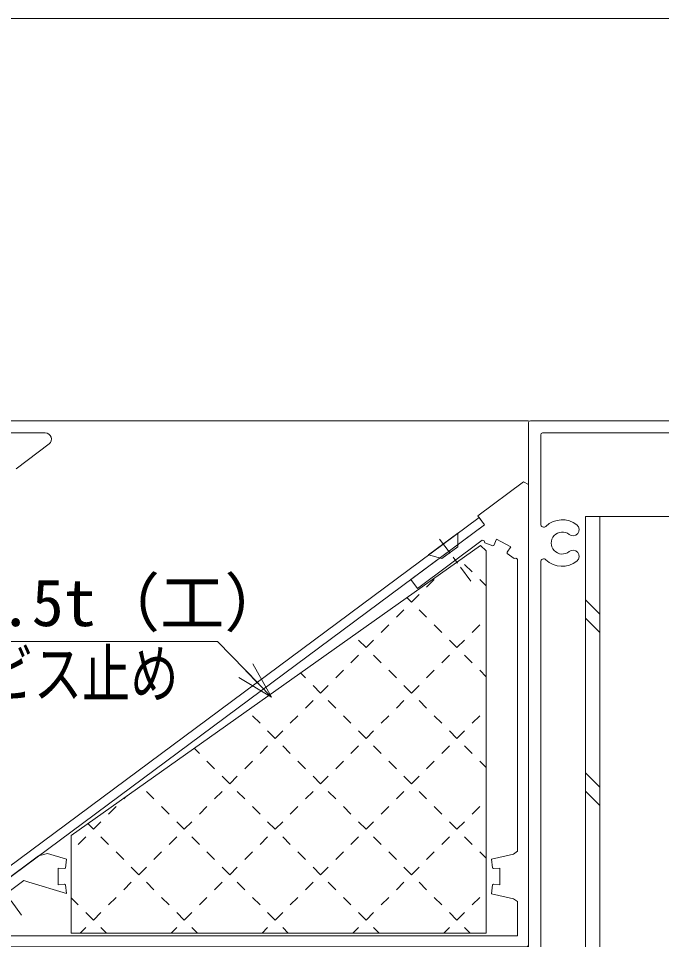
# Model space of a CAD drawing. Units: millimetres, scale not verified. Extents: x -791 to 791, y -562 to 562.
# Drawn here: x 186.7 to 291.8, y 99.2 to 249.8 of the extents above; entities that cross this region are included whole.
import ezdxf
from ezdxf.enums import TextEntityAlignment as Align

# ---------------------------------------------------------------- set-up
doc = ezdxf.new("R2010")
doc.units = ezdxf.units.MM
doc.header["$LTSCALE"] = 2
doc.linetypes.add('DASHED2', pattern=[3, 2, -1])
for name, color, linetype, lineweight in [('0-2_USERZ', 5, 'Continuous', 9), ('0-7_0', 7, 'Continuous', 9), ('1-0_SHAPE', 7, 'Continuous', 9)]:
    doc.layers.add(name, color=color, linetype=linetype, lineweight=lineweight)
doc.styles.add('ＭＳ ゴシック', font='')
doc.styles.get('ＭＳ ゴシック').set_extended_font_data('MS Gothic')

# ---------------------------------------------------------------- blocks, each defined once
blk = doc.blocks.new('平ビス簡略')
at = {"layer": '0-7_0', "color": 4}
for p, q in [((-6, 0), (6, 0)), ((-3.2, -3.6), (-6, 0)), ((3.2, -3.6), (6, 0)), ((-3.2, -3.6), (3.2, -3.6))]:
    blk.add_line(p, q, dxfattribs=at)
at = {"layer": '0-7_0', "color": 1}
for p, q in [((0, -3.8), (0, 2)), ((0, -7.8), (0, -5.4)), ((0, -15.2), (0, -9.4))]:
    blk.add_line(p, q, dxfattribs=at)
blk = doc.blocks.new('A$C5C515A99')
at = {"layer": '0-2_USERZ', "color": 7}
blk.add_lwpolyline([(14.385, 137.967), (16.175, 140.375), (185.746, 14.349), (183.956, 11.941)], close=True, dxfattribs=at)
at = {"layer": '0-7_0'}
for points in [[(11.409, 20.454), (9.339, 20.264), (9.339, 25.736), (11.409, 25.546), (11.775, 25.757), (12.078, 28.655), (4.879, 30.298), (3.6, 31.258), (3.6, 126.724), (4.15, 127.095), (4.641, 126.915), (7, 128.626), (7, 129.049), (5.8, 130.746), (10.487, 133.244), (11.33, 131.238), (11.689, 131.031), (14.323, 132.108), (14.464, 132.709), (15.095, 132.954), (36.316, 117.183), (38.464, 120.072), (14.385, 137.967), (16.533, 140.857), (1.597, 151.957), (0, 151.155), (0, 0.4), (0.4, 0), (196.992, 0), (198.782, 5.408), (186.103, 14.831), (183.956, 11.941), (160.103, 29.669), (157.137, 30.474), (150.962, 28.637), (151.262, 25.736), (151.591, 25.546), (153.661, 25.736), (153.661, 20.264), (151.591, 20.454)], [(151.591, 20.454), (151.262, 20.264), (150.962, 17.363), (163.314, 21.086), (164.878, 21.635), (184.293, 7.205), (183.1, 3.6), (3.6, 3.6), (3.6, 14.742), (4.879, 15.702), (12.078, 17.345), (11.775, 20.243), (11.409, 20.454)]]:
    blk.add_lwpolyline(points, dxfattribs=at)
at = {"layer": '0-2_USERZ', "rotation": 323.38}
for p in [(27.859, 131.691), (174.685, 22.569)]:
    blk.add_blockref('平ビス簡略', p, dxfattribs=at)
blk = doc.blocks.new('A$C2E5267D3')
at = {"layer": '0-2_USERZ'}
for p, q in [((-11.433, 99.553), (-13.908, 102.028)), ((-26.283, 94.603), (-23.808, 97.078)), ((-6.878, 94.997), (-8.959, 97.078)), ((-31.232, 89.653), (-32.749, 91.17)), ((-31.232, 89.653), (-28.758, 92.128)), ((-36.182, 84.703), (-33.707, 87.178)), ((-26.283, 84.703), (-28.758, 87.178)), ((-41.132, 79.754), (-38.657, 82.229)), ((-21.333, 79.754), (-23.808, 82.229)), ((-11.433, 79.754), (-8.959, 82.229)), ((-46.082, 74.804), (-48.557, 77.279)), ((-46.082, 74.804), (-43.607, 77.279)), ((-16.383, 74.804), (-18.858, 77.279)), ((-16.383, 74.804), (-13.908, 77.279)), ((-51.031, 69.854), (-48.557, 72.329)), ((-41.132, 69.854), (-43.607, 72.329)), ((-21.333, 69.854), (-18.858, 72.329)), ((-11.433, 69.854), (-13.908, 72.329)), ((-65.881, 64.904), (-67.507, 66.531)), ((-55.981, 64.904), (-53.506, 67.379)), ((-36.182, 64.904), (-38.657, 67.379)), ((-26.283, 64.904), (-23.808, 67.379)), ((-6.878, 65.299), (-8.959, 67.379)), ((-60.931, 59.955), (-63.406, 62.43)), ((-60.931, 59.955), (-58.456, 62.43)), ((-31.232, 59.955), (-33.707, 62.43)), ((-31.232, 59.955), (-28.758, 62.43)), ((-65.881, 55.005), (-63.406, 57.48)), ((-55.981, 55.005), (-58.456, 57.48)), ((-36.182, 55.005), (-33.707, 57.48)), ((-26.283, 55.005), (-28.758, 57.48)), ((-80.73, 50.055), (-83.205, 52.53)), ((-70.83, 50.055), (-68.356, 52.53)), ((-51.031, 50.055), (-53.506, 52.53)), ((-41.132, 50.055), (-38.657, 52.53)), ((-21.333, 50.055), (-23.808, 52.53)), ((-11.433, 50.055), (-8.959, 52.53)), ((-75.78, 45.106), (-78.255, 47.58)), ((-75.78, 45.106), (-73.305, 47.58)), ((-46.082, 45.106), (-48.557, 47.58)), ((-46.082, 45.106), (-43.607, 47.58)), ((-16.383, 45.106), (-18.858, 47.58)), ((-16.383, 45.106), (-13.908, 47.58)), ((-80.73, 40.156), (-78.255, 42.631)), ((-70.83, 40.156), (-73.305, 42.631)), ((-51.031, 40.156), (-48.557, 42.631)), ((-41.132, 40.156), (-43.607, 42.631)), ((-21.333, 40.156), (-18.858, 42.631)), ((-11.433, 40.156), (-13.908, 42.631)), ((-100.529, 40.156), (-102.265, 41.892)), ((-95.579, 35.206), (-98.054, 37.681)), ((-85.68, 35.206), (-83.205, 37.681)), ((-65.881, 35.206), (-68.356, 37.681)), ((-55.981, 35.206), (-53.506, 37.681)), ((-36.182, 35.206), (-38.657, 37.681)), ((-26.283, 35.206), (-23.808, 37.681)), ((-6.878, 35.6), (-8.959, 37.681)), ((-90.629, 30.256), (-93.104, 32.731)), ((-90.629, 30.256), (-88.155, 32.731)), ((-60.931, 30.256), (-63.406, 32.731)), ((-60.931, 30.256), (-58.456, 32.731)), ((-31.232, 30.256), (-33.707, 32.731)), ((-31.232, 30.256), (-28.758, 32.731)), ((-115.378, 25.307), (-117.853, 27.781)), ((-95.579, 25.307), (-93.104, 27.781)), ((-85.68, 25.307), (-88.155, 27.781)), ((-65.881, 25.307), (-63.406, 27.781)), ((-55.981, 25.307), (-58.456, 27.781)), ((-36.182, 25.307), (-33.707, 27.781)), ((-26.283, 25.307), (-28.758, 27.781)), ((-125.278, 25.307), (-124.342, 26.242)), ((-130.227, 20.357), (-127.753, 22.832)), ((-110.428, 20.357), (-112.903, 22.832)), ((-100.529, 20.357), (-98.054, 22.832)), ((-80.73, 20.357), (-83.205, 22.832)), ((-70.83, 20.357), (-68.356, 22.832)), ((-51.031, 20.357), (-53.506, 22.832)), ((-41.132, 20.357), (-38.657, 22.832)), ((-21.333, 20.357), (-23.808, 22.832)), ((-11.433, 20.357), (-8.959, 22.832)), ((-135.177, 15.407), (-137.023, 17.253)), ((-135.177, 15.407), (-132.702, 17.882)), ((-105.479, 15.407), (-107.954, 17.882)), ((-105.479, 15.407), (-103.004, 17.882)), ((-75.78, 15.407), (-78.255, 17.882)), ((-75.78, 15.407), (-73.305, 17.882)), ((-46.082, 15.407), (-48.557, 17.882)), ((-46.082, 15.407), (-43.607, 17.882)), ((-16.383, 15.407), (-18.858, 17.882)), ((-16.383, 15.407), (-13.908, 17.882)), ((-140.127, 10.457), (-137.652, 12.932)), ((-130.227, 10.457), (-132.702, 12.932)), ((-110.428, 10.457), (-107.954, 12.932)), ((-100.529, 10.457), (-103.004, 12.932)), ((-80.73, 10.457), (-78.255, 12.932)), ((-70.83, 10.457), (-73.305, 12.932)), ((-51.031, 10.457), (-48.557, 12.932)), ((-41.132, 10.457), (-43.607, 12.932)), ((-21.333, 10.457), (-18.858, 12.932)), ((-11.433, 10.457), (-13.908, 12.932)), ((-125.278, 5.508), (-127.753, 7.982)), ((-115.378, 5.508), (-112.903, 7.982)), ((-95.579, 5.508), (-98.054, 7.982)), ((-85.68, 5.508), (-83.205, 7.982)), ((-65.881, 5.508), (-68.356, 7.982)), ((-55.981, 5.508), (-53.506, 7.982)), ((-36.182, 5.508), (-38.657, 7.982)), ((-26.283, 5.508), (-23.808, 7.982)), ((-6.878, 5.902), (-8.959, 7.982)), ((-120.328, 0.558), (-122.803, 3.033)), ((-120.328, 0.558), (-117.853, 3.033)), ((-90.629, 0.558), (-93.104, 3.033)), ((-90.629, 0.558), (-88.155, 3.033)), ((-60.931, 0.558), (-63.406, 3.033)), ((-60.931, 0.558), (-58.456, 3.033)), ((-31.232, 0.558), (-33.707, 3.033)), ((-31.232, 0.558), (-28.758, 3.033)), ((-125.278, -4.392), (-122.803, -1.917)), ((-115.378, -4.392), (-117.853, -1.917)), ((-95.579, -4.392), (-93.104, -1.917)), ((-85.68, -4.392), (-88.155, -1.917)), ((-65.881, -4.392), (-63.406, -1.917)), ((-55.981, -4.392), (-58.456, -1.917)), ((-36.182, -4.392), (-33.707, -1.917)), ((-26.283, -4.392), (-28.758, -1.917)), ((-140.127, -9.342), (-142.439, -7.029)), ((-130.227, -9.342), (-127.753, -6.867)), ((-110.428, -9.342), (-112.903, -6.867)), ((-100.529, -9.342), (-98.054, -6.867)), ((-80.73, -9.342), (-83.205, -6.867)), ((-70.83, -9.342), (-68.356, -6.867)), ((-51.031, -9.342), (-53.506, -6.867)), ((-41.132, -9.342), (-38.657, -6.867)), ((-21.333, -9.342), (-23.808, -6.867)), ((-11.433, -9.342), (-8.959, -6.867)), ((-135.177, -14.291), (-137.652, -11.817)), ((-135.177, -14.291), (-132.702, -11.817)), ((-105.479, -14.291), (-107.954, -11.817)), ((-105.479, -14.291), (-103.004, -11.817)), ((-75.78, -14.291), (-78.255, -11.817)), ((-75.78, -14.291), (-73.305, -11.817)), ((-46.082, -14.291), (-48.557, -11.817)), ((-46.082, -14.291), (-43.607, -11.817)), ((-16.383, -14.291), (-18.858, -11.817)), ((-16.383, -14.291), (-13.908, -11.817)), ((-139.457, -18.571), (-137.652, -16.766)), ((-130.898, -18.571), (-132.702, -16.766)), ((-109.758, -18.571), (-107.954, -16.766)), ((-101.199, -18.571), (-103.004, -16.766)), ((-80.06, -18.571), (-78.255, -16.766)), ((-71.501, -18.571), (-73.305, -16.766)), ((-50.361, -18.571), (-48.557, -16.766)), ((-41.802, -18.571), (-43.607, -16.766)), ((-20.663, -18.571), (-18.858, -16.766)), ((-12.104, -18.571), (-13.908, -16.766))]:
    blk.add_line(p, q, dxfattribs=at)
blk.add_lwpolyline([(-6.878, 106.442), (-8.674, 108.237), (-142.439, 13.413), (-142.439, -18.571), (-6.878, -18.571)], close=True, dxfattribs=at)
at = {"layer": '0-2_USERZ', "color": 3}
blk.add_lwpolyline([(-8.674, 108.237), (-142.439, 13.413), (-142.439, -18.571), (-6.878, -18.571), (-6.878, 106.442)], dxfattribs=at)
blk = doc.blocks.new('A$C50765BD5')
at = {"layer": '1-0_SHAPE'}
for p, q in [((412.782, 167.994), (220.725, 167.994)), ((403.278, 156.22), (413.996, 164.404))]:
    blk.add_line(p, q, dxfattribs=at)
blk.add_arc((412.782, 165.994), 2, 307.36667, 90, dxfattribs=at)
blk = doc.blocks.new('3K-56701')
at = {"layer": '1-0_SHAPE'}
for p, q in [((-360, 0.6), (-360, 89.4)), ((-359.4, 90), (-330.6, 90)), ((-330, 89.4), (-330, 86.6)), ((-30, 86.6), (-30, 89.4)), ((-29.4, 90), (-0.6, 90)), ((0, 89.4), (0, 0.6)), ((-356, 85.4), (-356, 4.6)), ((-345.66, 86), (-355.4, 86)), ((-329.4, 86), (-300.6, 86)), ((-300, 85.4), (-300, 82.6)), ((-60, 82.6), (-60, 85.4)), ((-59.4, 86), (-30.6, 86)), ((-4.6, 86), (-14.34, 86)), ((-4, 4.6), (-4, 85.4)), ((-300.6, 82), (-329.058, 82)), ((-30.942, 82), (-59.4, 82)), ((-355.4, 4), (-326.161, 4)), ((-313.839, 4), (-176.161, 4)), ((-163.839, 4), (-56.161, 4)), ((-43.839, 4), (-4.6, 4)), ((-9.6, 0), (-359.4, 0)), ((-0.6, 0), (-4.4, 0)), ((-9, -35.4), (-9, -0.6)), ((-5, -0.6), (-5, -39.4)), ((-19, -36), (-9.6, -36)), ((-19.6, -39.4), (-19.6, -36.6)), ((-5.6, -40), (-19, -40))]:
    blk.add_line(p, q, dxfattribs=at)
for centre, radius, start, end in [((-359.4, 89.4), 0.6, 90, 180), ((-330.6, 89.4), 0.6, 0, 90), ((-29.4, 89.4), 0.6, 90, 180), ((-0.6, 89.4), 0.6, 0, 90), ((-355.4, 85.4), 0.6, 90, 180), ((-345.66, 85), 1, 339.58379, 90), ((-337.6, 82), 7.6, 159.58379, 219.07517), ((-337.6, 82), 3.6, 320.92483, 219.07517), ((-329.4, 86.6), 0.6, 180, 270), ((-300.6, 85.4), 0.6, 0, 90), ((-59.4, 85.4), 0.6, 90, 180), ((-30.6, 86.6), 0.6, 270, 0), ((-22.4, 82), 3.6, 320.92483, 219.07517), ((-22.4, 82), 7.6, 320.92483, 20.41621), ((-14.34, 85), 1, 90, 200.41621), ((-4.6, 85.4), 0.6, 0, 90), ((-329.058, 81), 1, 90, 173.32259), ((-300.6, 82.6), 0.6, 270, 0), ((-59.4, 82.6), 0.6, 180, 270), ((-30.942, 81), 1, 6.67741, 90), ((-341.947, 78.47), 2, 219.07517, 39.07517), ((-333.253, 78.47), 2, 140.92483, 320.92483), ((-337.6, 82), 7.6, 320.92483, 353.32259), ((-22.4, 82), 7.6, 186.67741, 219.07517), ((-26.747, 78.47), 2, 219.07517, 39.07517), ((-18.053, 78.47), 2, 140.92483, 320.92483), ((-320, 11), 7.6, 140.92483, 224.24072), ((-324.347, 14.53), 2, 320.92483, 140.92483), ((-315.653, 14.53), 2, 39.07517, 219.07517), ((-320, 11), 7.6, 315.75928, 39.07517), ((-170, 11), 7.6, 140.92483, 224.24072), ((-174.347, 14.53), 2, 320.92483, 140.92483), ((-165.653, 14.53), 2, 39.07517, 219.07517), ((-170, 11), 7.6, 315.75928, 39.07517), ((-50, 11), 7.6, 140.92483, 224.24072), ((-54.347, 14.53), 2, 320.92483, 140.92483), ((-45.653, 14.53), 2, 39.07517, 219.07517), ((-50, 11), 7.6, 315.75928, 39.07517), ((-320, 11), 3.6, 140.92483, 39.07517), ((-170, 11), 3.6, 140.92483, 39.07517), ((-50, 11), 3.6, 140.92483, 39.07517), ((-355.4, 4.6), 0.6, 180, 270), ((-326.161, 5), 1, 270, 44.24072), ((-313.839, 5), 1, 135.75928, 270), ((-176.161, 5), 1, 270, 44.24072), ((-163.839, 5), 1, 135.75928, 270), ((-56.161, 5), 1, 270, 44.24072), ((-43.839, 5), 1, 135.75928, 270), ((-4.6, 4.6), 0.6, 270, 0), ((-359.4, 0.6), 0.6, 180, 270), ((-9.6, -0.6), 0.6, 0, 90), ((-4.4, -0.6), 0.6, 90, 180), ((-0.6, 0.6), 0.6, 270, 0), ((-19, -36.6), 0.6, 90, 180), ((-9.6, -35.4), 0.6, 270, 0), ((-19, -39.4), 0.6, 180, 270), ((-5.6, -39.4), 0.6, 270, 0)]:
    blk.add_arc(centre, radius, start, end, dxfattribs=at)
blk = doc.blocks.new('_Open30')
at = {"layer": '0-7_0'}
blk.add_line((0, 0), (-2, 0), dxfattribs=at)
blk.add_lwpolyline([(-2, 0.5359), (0, 0), (-2, -0.5359)], dxfattribs=at)

msp = doc.modelspace()

# ---------------------------------------------------------------- linework, layer by layer
at = {"layer": '0-2_USERZ', "color": 3}
for p, q in [((311.045, 249.84), (36.896, 249.84)), ((-21.071, 184.074), (270.044, 184.074)), ((279.373, 154.763), (281.673, 152.463)), ((279.373, 151.763), (281.673, 149.463)), ((279.373, 126.479), (281.673, 124.179)), ((279.373, 123.479), (281.673, 121.179))]:
    msp.add_line(p, q, dxfattribs=at)
for points in [[(311.045, 168.432), (279.373, 168.432), (279.373, 20.436), (311.045, 20.436)], [(279.373, 168.432), (279.373, 20.436), (281.673, 20.436), (281.673, 168.432)]]:
    msp.add_lwpolyline(points, close=True, dxfattribs=at)
at = {"layer": '0-2_USERZ', "color": 3, "linetype": 'DASHED2'}
msp.add_lwpolyline([(279.373, 168.432), (279.373, 20.436), (281.673, 20.436), (281.673, 168.432)], close=True, dxfattribs=at)
at = {"layer": '0-2_USERZ', "color": 3}
msp.add_lwpolyline([(165.555, 147.978), (219.224, 147.978), (225.972, 141.047)], dxfattribs=at)

# ---------------------------------------------------------------- block references
at = {"layer": '0-2_USERZ', "yscale": 0.5}
for name, p, xscale in [('A$C50765BD5', (-15.287, 98.077), 0.5), ('A$C5C515A99', (270.044, 98.074), -0.5), ('A$C2E5267D3', (266.544, 109.574), 0.5)]:
    msp.add_blockref(name, p, dxfattribs=dict(at, xscale=xscale))
at = {"layer": '0-2_USERZ', "xscale": 3, "yscale": 3, "rotation": 314.23246}
msp.add_blockref('_Open30', (228.065, 138.897), dxfattribs=at)
at = {"layer": '1-0_SHAPE', "xscale": 0.5, "yscale": 0.5, "rotation": 270}
msp.add_blockref('3K-56701', (270.044, 4.074), dxfattribs=at)

# ---------------------------------------------------------------- texts
at = {"layer": '0-2_USERZ', "color": 3, "style": 'ＭＳ ゴシック'}
msp.add_text('AL1.5t（工）', height=7.698, dxfattribs=at).set_placement((167.933, 148.178), align=Align.BOTTOM_LEFT)
at = {"layer": '0-2_USERZ', "color": 3, "style": 'ＭＳ ゴシック', "width": 0.75}
msp.add_text('皿ビス止め', height=7.698, dxfattribs=at).set_placement((173.48, 136.548), align=Align.BOTTOM_LEFT)

doc.saveas('drawing.dxf')
